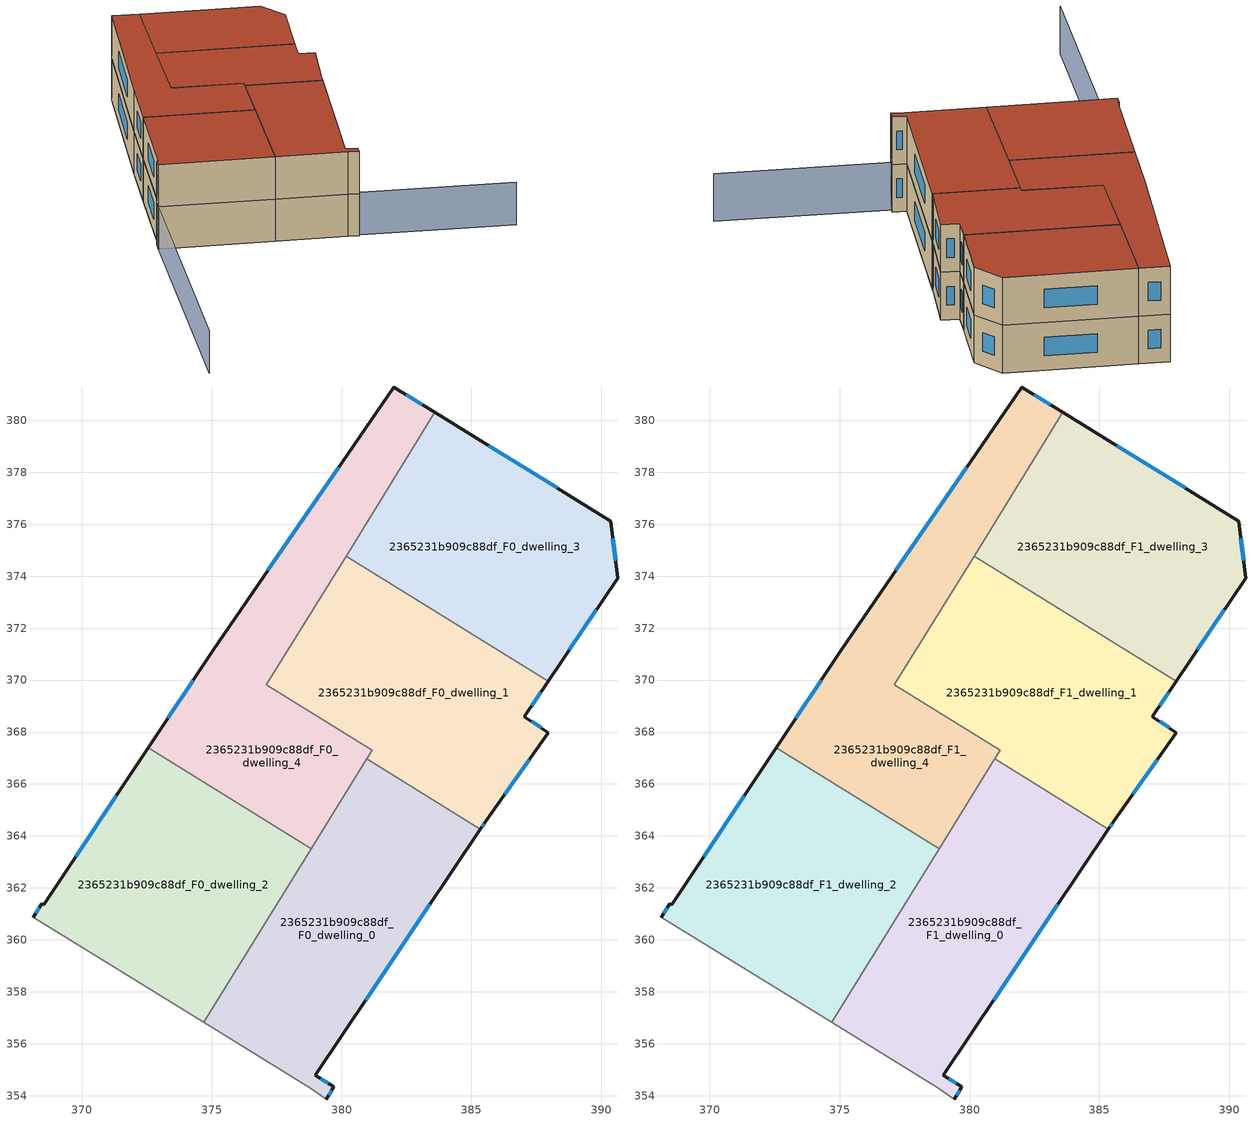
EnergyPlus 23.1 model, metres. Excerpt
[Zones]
2365231b909c88df_F0_dwelling_0
 floor ground (EU_floor_Construction): 385.34,364.26 378.98,354.79 379.7,354.34 379.41,353.87 378.77,354.31 374.69,356.82 380.97,366.96 z0
 wall outside (EU_wall_Construction): 379.41,353.87 379.7,354.34 378.98,354.79 385.34,364.26 z0:3
 wall adiabatic (EU_wall_Construction): 374.69,356.82 378.77,354.31 379.41,353.87 z0:3
 wall to 2365231b909c88df_F0_dwelling_1 (EU_wall_Construction): 385.34,364.26 380.97,366.96 z0:3
 wall to 2365231b909c88df_F0_dwelling_2 (EU_wall_Construction): 378.83,363.51 374.69,356.82 z0:3
 wall to 2365231b909c88df_F0_dwelling_4 (EU_wall_Construction): 380.97,366.96 378.83,363.51 z0:3
 window (EU_Window_Construction): 379.5,354.01 379.61,354.19 / 380.92,357.68 383.4,361.37 / 379.48,354.47 379.2,354.65 z0.92:2.08
2365231b909c88df_F0_dwelling_1
 floor ground (EU_floor_Construction): 387.95,369.95 387.04,368.6 387.96,367.97 385.55,364.57 385.34,364.26 380.97,366.96 381.18,367.3 377.1,369.83 380.17,374.78 z0
 wall outside (EU_wall_Construction): 385.34,364.26 385.55,364.57 387.96,367.97 387.04,368.6 387.95,369.95 z0:3
 wall to 2365231b909c88df_F0_dwelling_4 (EU_wall_Construction): 380.17,374.78 377.1,369.83 381.18,367.3 380.97,366.96 z0:3
 wall to 2365231b909c88df_F0_dwelling_3 (EU_wall_Construction): 387.95,369.95 380.17,374.78 z0:3
 window (EU_Window_Construction): 387.32,369.01 387.68,369.54 / 387.68,368.16 387.32,368.41 / 386.29,365.61 387.23,366.93 / 385.41,364.35 385.49,364.47 z0.92:2.08
2365231b909c88df_F0_dwelling_2
 floor ground (EU_floor_Construction): 378.83,363.51 374.69,356.82 368.13,360.86 368.45,361.39 368.53,361.34 372.56,367.39 z0
 wall outside (EU_wall_Construction): 372.56,367.39 368.53,361.34 368.45,361.39 368.13,360.86 z0:3
 wall to 2365231b909c88df_F0_dwelling_4 (EU_wall_Construction): 378.83,363.51 372.56,367.39 z0:3
 wall adiabatic (EU_wall_Construction): 368.13,360.86 374.69,356.82 z0:3
 window (EU_Window_Construction): 368.36,361.23 368.23,361.03 / 371.33,365.55 369.76,363.19 z0.92:2.08
2365231b909c88df_F0_dwelling_3
 floor ground (EU_floor_Construction): 390.36,376.12 390.63,373.93 387.95,369.95 380.17,374.78 383.6,380.3 z0
 wall outside (EU_wall_Construction): 387.95,369.95 390.63,373.93 390.36,376.12 383.6,380.3 z0:3
 wall to 2365231b909c88df_F0_dwelling_4 (EU_wall_Construction): 383.6,380.3 380.17,374.78 z0:3
 window (EU_Window_Construction): 390.55,374.6 390.44,375.45 / 388.77,371.17 389.81,372.72 / 388.3,377.4 385.66,379.03 z0.92:2.08
2365231b909c88df_F0_dwelling_4
 floor ground (EU_floor_Construction): 383.6,380.3 377.1,369.83 381.18,367.3 378.83,363.51 372.56,367.39 375.04,371.13 382.01,381.28 z0
 wall outside (EU_wall_Construction): 383.6,380.3 382.01,381.28 375.04,371.13 372.56,367.39 z0:3
 window (EU_Window_Construction): 383.11,380.6 382.49,380.99 / 374.28,369.99 373.31,368.53 / 379.88,378.19 377.17,374.23 z0.92:2.08
2365231b909c88df_F1_dwelling_0
 floor to 2365231b909c88df_F0_dwelling_0 (EU_floor_Construction): 385.34,364.26 378.98,354.79 379.7,354.34 379.41,353.87 378.77,354.31 374.69,356.82 380.97,366.96 z3
 wall outside (EU_wall_Construction): 379.41,353.87 379.7,354.34 378.98,354.79 385.34,364.26 z3:6
 wall adiabatic (EU_wall_Construction): 374.69,356.82 378.77,354.31 379.41,353.87 z3:6
 wall to 2365231b909c88df_F1_dwelling_1 (EU_wall_Construction): 385.34,364.26 380.97,366.96 z3:6
 wall to 2365231b909c88df_F1_dwelling_2 (EU_wall_Construction): 378.83,363.51 374.69,356.82 z3:6
 wall to 2365231b909c88df_F1_dwelling_4 (EU_wall_Construction): 380.97,366.96 378.83,363.51 z3:6
 window (EU_Window_Construction): 379.5,354.01 379.61,354.19 / 380.92,357.68 383.4,361.37 / 379.48,354.47 379.2,354.65 z3.92:5.08
 roof outside (EU_roof_Construction): 379.7,354.34 378.98,354.79 385.34,364.26 380.97,366.96 374.69,356.82 378.77,354.31 379.41,353.87 z6
2365231b909c88df_F1_dwelling_1
 floor to 2365231b909c88df_F0_dwelling_1 (EU_floor_Construction): 387.95,369.95 387.04,368.6 387.96,367.97 385.55,364.57 385.34,364.26 380.97,366.96 381.18,367.3 377.1,369.83 380.17,374.78 z3
 wall outside (EU_wall_Construction): 385.34,364.26 385.55,364.57 387.96,367.97 387.04,368.6 387.95,369.95 z3:6
 wall to 2365231b909c88df_F1_dwelling_4 (EU_wall_Construction): 380.17,374.78 377.1,369.83 381.18,367.3 380.97,366.96 z3:6
 wall to 2365231b909c88df_F1_dwelling_3 (EU_wall_Construction): 387.95,369.95 380.17,374.78 z3:6
 window (EU_Window_Construction): 387.32,369.01 387.68,369.54 / 387.68,368.16 387.32,368.41 / 386.29,365.61 387.23,366.93 / 385.41,364.35 385.49,364.47 z3.92:5.08
 roof outside (EU_roof_Construction): 385.55,364.57 387.96,367.97 387.04,368.6 387.95,369.95 380.17,374.78 377.1,369.83 381.18,367.3 380.97,366.96 385.34,364.26 z6
2365231b909c88df_F1_dwelling_2
 floor to 2365231b909c88df_F0_dwelling_2 (EU_floor_Construction): 378.83,363.51 374.69,356.82 368.13,360.86 368.45,361.39 368.53,361.34 372.56,367.39 z3
 wall outside (EU_wall_Construction): 372.56,367.39 368.53,361.34 368.45,361.39 368.13,360.86 z3:6
 wall to 2365231b909c88df_F1_dwelling_4 (EU_wall_Construction): 378.83,363.51 372.56,367.39 z3:6
 wall adiabatic (EU_wall_Construction): 368.13,360.86 374.69,356.82 z3:6
 window (EU_Window_Construction): 368.36,361.23 368.23,361.03 / 371.33,365.55 369.76,363.19 z3.92:5.08
 roof outside (EU_roof_Construction): 374.69,356.82 378.83,363.51 372.56,367.39 368.53,361.34 368.45,361.39 368.13,360.86 z6
2365231b909c88df_F1_dwelling_3
 floor to 2365231b909c88df_F0_dwelling_3 (EU_floor_Construction): 390.36,376.12 390.63,373.93 387.95,369.95 380.17,374.78 383.6,380.3 z3
 wall outside (EU_wall_Construction): 387.95,369.95 390.63,373.93 390.36,376.12 383.6,380.3 z3:6
 wall to 2365231b909c88df_F1_dwelling_4 (EU_wall_Construction): 383.6,380.3 380.17,374.78 z3:6
 window (EU_Window_Construction): 390.55,374.6 390.44,375.45 / 388.77,371.17 389.81,372.72 / 388.3,377.4 385.66,379.03 z3.92:5.08
 roof outside (EU_roof_Construction): 387.95,369.95 390.63,373.93 390.36,376.12 383.6,380.3 380.17,374.78 z6
2365231b909c88df_F1_dwelling_4
 floor to 2365231b909c88df_F0_dwelling_4 (EU_floor_Construction): 383.6,380.3 377.1,369.83 381.18,367.3 378.83,363.51 372.56,367.39 375.04,371.13 382.01,381.28 z3
 wall outside (EU_wall_Construction): 383.6,380.3 382.01,381.28 375.04,371.13 372.56,367.39 z3:6
 window (EU_Window_Construction): 383.11,380.6 382.49,380.99 / 374.28,369.99 373.31,368.53 / 379.88,378.19 377.17,374.23 z3.92:5.08
 roof outside (EU_roof_Construction): 381.18,367.3 377.1,369.83 383.6,380.3 382.01,381.28 375.04,371.13 372.56,367.39 378.83,363.51 z6
shading: 357.15,343.37 368.28,361.1 / 368.28,361.1 388.33,348.52 z0:3
[Building]
EU S2 Campaign: North Axis=0; Terrain=City; Solar Distribution=FullExterior
[Site:Location]
Montreal-Trudeau.Intl.AP: Latitude=45.4667; Longitude=-73.75; Time Zone=-5; Elevation=36
[SizingPeriod:WeatherFileDays]
AnnualSizingPeriod: Begin Month=1; Begin Day of Month=1; End Month=12; End Day of Month=31; Day of Week for Start Day=Monday; Use Weather File Daylight Saving Period=No; Use Weather File Rain and Snow Indicators=No
[MATERIAL]
EU_InternalMass_Material: Roughness=MediumRough; Thickness=0.1; Conductivity=1; Density=1800; Specific Heat=900; Thermal Absorptance=0.9; Solar Absorptance=0.7; Visible Absorptance=0.7
[MATERIAL:NOMASS] Roughness=MediumRough; Thermal Absorptance=0.9; Solar Absorptance=0.7; Visible Absorptance=0.7
Name | Thermal Resistance
EU_wall_NoMass | 4.33621
EU_roof_NoMass | 7.26354
EU_floor_NoMass | 3.00837
[WINDOWMATERIAL:SIMPLEGLAZINGSYSTEM]
EU_Window_SimpleGlazing: UFactor=1.98807; Solar Heat Gain Coefficient=0.7; Visible Transmittance=0.7
[CONSTRUCTION]
EU_wall_Construction: EU_wall_NoMass
EU_roof_Construction: EU_roof_NoMass
EU_floor_Construction: EU_floor_NoMass
EU_Window_Construction: EU_Window_SimpleGlazing
EU_InternalMass_Construction: EU_InternalMass_Material
[ZONE] Type=1; Multiplier=1; Ceiling Height=autocalculate; Floor Area=autocalculate; Part of Total Floor Area=Yes
Name | Volume
2365231b909c88df_F0_dwelling_0; 2365231b909c88df_F1_dwelling_0 | 177.48
2365231b909c88df_F0_dwelling_1; 2365231b909c88df_F1_dwelling_1 | 177.448
2365231b909c88df_F0_dwelling_2; 2365231b909c88df_F1_dwelling_2 | 177.471
2365231b909c88df_F0_dwelling_3; 2365231b909c88df_F1_dwelling_3 | 177.488
2365231b909c88df_F0_dwelling_4; 2365231b909c88df_F1_dwelling_4 | 177.47
[INTERNALMASS] Construction=EU_InternalMass_Construction
Name | Zone or ZoneList | Surface Area
2365231b909c88df_F0_dwelling_0_EU_InternalMass | 2365231b909c88df_F0_dwelling_0 | 59.16
2365231b909c88df_F0_dwelling_1_EU_InternalMass | 2365231b909c88df_F0_dwelling_1 | 59.1488
2365231b909c88df_F0_dwelling_2_EU_InternalMass | 2365231b909c88df_F0_dwelling_2 | 59.1565
2365231b909c88df_F0_dwelling_3_EU_InternalMass | 2365231b909c88df_F0_dwelling_3 | 59.1628
2365231b909c88df_F0_dwelling_4_EU_InternalMass | 2365231b909c88df_F0_dwelling_4 | 59.1563
2365231b909c88df_F1_dwelling_0_EU_InternalMass | 2365231b909c88df_F1_dwelling_0 | 59.16
2365231b909c88df_F1_dwelling_1_EU_InternalMass | 2365231b909c88df_F1_dwelling_1 | 59.1488
2365231b909c88df_F1_dwelling_2_EU_InternalMass | 2365231b909c88df_F1_dwelling_2 | 59.1565
2365231b909c88df_F1_dwelling_3_EU_InternalMass | 2365231b909c88df_F1_dwelling_3 | 59.1628
2365231b909c88df_F1_dwelling_4_EU_InternalMass | 2365231b909c88df_F1_dwelling_4 | 59.1563
[OTHEREQUIPMENT] Fuel Type=Electricity; Design Level Calculation Method=Watts/Area; Power per Zone Floor Area=1; Fraction Latent=0; Fraction Radiant=0; Fraction Lost=0; Carbon Dioxide Generation Rate=0; EndUse Subcategory=EU_Step8_InternalGains
Name | Zone or ZoneList or Space or SpaceList | Schedule
EU_Step8_InternalGain_2365231b909c88df_F0_dwelling_0_f000 | 2365231b909c88df_F0_dwelling_0 | EU_Step8_GainSchedule_2365231b909c88df_F0_dwelling_0_f000
EU_Step8_InternalGain_2365231b909c88df_F0_dwelling_1_f000 | 2365231b909c88df_F0_dwelling_1 | EU_Step8_GainSchedule_2365231b909c88df_F0_dwelling_1_f000
EU_Step8_InternalGain_2365231b909c88df_F0_dwelling_2_f000 | 2365231b909c88df_F0_dwelling_2 | EU_Step8_GainSchedule_2365231b909c88df_F0_dwelling_2_f000
EU_Step8_InternalGain_2365231b909c88df_F0_dwelling_3_f000 | 2365231b909c88df_F0_dwelling_3 | EU_Step8_GainSchedule_2365231b909c88df_F0_dwelling_3_f000
EU_Step8_InternalGain_2365231b909c88df_F0_dwelling_4_f000 | 2365231b909c88df_F0_dwelling_4 | EU_Step8_GainSchedule_2365231b909c88df_F0_dwelling_4_f000
EU_Step8_InternalGain_2365231b909c88df_F1_dwelling_0_f000 | 2365231b909c88df_F1_dwelling_0 | EU_Step8_GainSchedule_2365231b909c88df_F1_dwelling_0_f000
EU_Step8_InternalGain_2365231b909c88df_F1_dwelling_1_f000 | 2365231b909c88df_F1_dwelling_1 | EU_Step8_GainSchedule_2365231b909c88df_F1_dwelling_1_f000
EU_Step8_InternalGain_2365231b909c88df_F1_dwelling_2_f000 | 2365231b909c88df_F1_dwelling_2 | EU_Step8_GainSchedule_2365231b909c88df_F1_dwelling_2_f000
EU_Step8_InternalGain_2365231b909c88df_F1_dwelling_3_f000 | 2365231b909c88df_F1_dwelling_3 | EU_Step8_GainSchedule_2365231b909c88df_F1_dwelling_3_f000
EU_Step8_InternalGain_2365231b909c88df_F1_dwelling_4_f000 | 2365231b909c88df_F1_dwelling_4 | EU_Step8_GainSchedule_2365231b909c88df_F1_dwelling_4_f000
[ZONEVENTILATION:DESIGNFLOWRATE] Schedule=EU_AlwaysOn; Design Flow Rate Calculation Method=AirChanges/Hour; Air Changes per Hour=0.596421; Ventilation Type=Natural; Fan Pressure Rise=0; Fan Total Efficiency=1; Constant Term Coefficient=1; Temperature Term Coefficient=0; Velocity Term Coefficient=0; Velocity Squared Term Coefficient=0; Minimum Indoor Temperature=-100; Maximum Indoor Temperature=100; Delta Temperature=-100; Minimum Outdoor Temperature=-100; Maximum Outdoor Temperature=100; Maximum Wind Speed=40
Name | Zone or ZoneList or Space or SpaceList
EU_ConstantAir_2365231b909c88df_F0_dwelling_0 | 2365231b909c88df_F0_dwelling_0
EU_ConstantAir_2365231b909c88df_F0_dwelling_1 | 2365231b909c88df_F0_dwelling_1
EU_ConstantAir_2365231b909c88df_F0_dwelling_2 | 2365231b909c88df_F0_dwelling_2
EU_ConstantAir_2365231b909c88df_F0_dwelling_3 | 2365231b909c88df_F0_dwelling_3
EU_ConstantAir_2365231b909c88df_F0_dwelling_4 | 2365231b909c88df_F0_dwelling_4
EU_ConstantAir_2365231b909c88df_F1_dwelling_0 | 2365231b909c88df_F1_dwelling_0
EU_ConstantAir_2365231b909c88df_F1_dwelling_1 | 2365231b909c88df_F1_dwelling_1
EU_ConstantAir_2365231b909c88df_F1_dwelling_2 | 2365231b909c88df_F1_dwelling_2
EU_ConstantAir_2365231b909c88df_F1_dwelling_3 | 2365231b909c88df_F1_dwelling_3
EU_ConstantAir_2365231b909c88df_F1_dwelling_4 | 2365231b909c88df_F1_dwelling_4
[HVACTEMPLATE:THERMOSTAT] Constant Heating Setpoint=20; Constant Cooling Setpoint=50
EU_HeatOnly_2365231b909c88df_F0_dwelling_0; EU_HeatOnly_2365231b909c88df_F0_dwelling_1; EU_HeatOnly_2365231b909c88df_F0_dwelling_2; EU_HeatOnly_2365231b909c88df_F0_dwelling_3; EU_HeatOnly_2365231b909c88df_F0_dwelling_4; EU_HeatOnly_2365231b909c88df_F1_dwelling_0; EU_HeatOnly_2365231b909c88df_F1_dwelling_1; EU_HeatOnly_2365231b909c88df_F1_dwelling_2; EU_HeatOnly_2365231b909c88df_F1_dwelling_3; EU_HeatOnly_2365231b909c88df_F1_dwelling_4
[HVACTEMPLATE:ZONE:IDEALLOADSAIRSYSTEM] System Availability Schedule=EU_AlwaysOn; Maximum Heating Supply Air Temperature=50; Minimum Cooling Supply Air Temperature=13; Maximum Heating Supply Air Humidity Ratio=0.0156; Minimum Cooling Supply Air Humidity Ratio=0.0077; Heating Limit=NoLimit; Cooling Limit=NoLimit; Heating Availability Schedule=EU_AlwaysOn; Cooling Availability Schedule=EU_CoolingOff; Dehumidification Control Type=ConstantSensibleHeatRatio; Cooling Sensible Heat Ratio=0.7; Dehumidification Setpoint=60; Humidification Control Type=None; Humidification Setpoint=30; Outdoor Air Method=None; Outdoor Air Flow Rate per Person=0.00944; Outdoor Air Flow Rate per Zone Floor Area=0; Outdoor Air Flow Rate per Zone=0; Demand Controlled Ventilation Type=None; Outdoor Air Economizer Type=NoEconomizer; Heat Recovery Type=None; Sensible Heat Recovery Effectiveness=0.7; Latent Heat Recovery Effectiveness=0.65
Name | Template Thermostat
2365231b909c88df_F0_dwelling_0 | EU_HeatOnly_2365231b909c88df_F0_dwelling_0
2365231b909c88df_F0_dwelling_1 | EU_HeatOnly_2365231b909c88df_F0_dwelling_1
2365231b909c88df_F0_dwelling_2 | EU_HeatOnly_2365231b909c88df_F0_dwelling_2
2365231b909c88df_F0_dwelling_3 | EU_HeatOnly_2365231b909c88df_F0_dwelling_3
2365231b909c88df_F0_dwelling_4 | EU_HeatOnly_2365231b909c88df_F0_dwelling_4
2365231b909c88df_F1_dwelling_0 | EU_HeatOnly_2365231b909c88df_F1_dwelling_0
2365231b909c88df_F1_dwelling_1 | EU_HeatOnly_2365231b909c88df_F1_dwelling_1
2365231b909c88df_F1_dwelling_2 | EU_HeatOnly_2365231b909c88df_F1_dwelling_2
2365231b909c88df_F1_dwelling_3 | EU_HeatOnly_2365231b909c88df_F1_dwelling_3
2365231b909c88df_F1_dwelling_4 | EU_HeatOnly_2365231b909c88df_F1_dwelling_4
[SIZING:ZONE] Zone Cooling Design Supply Air Temperature Input Method=SupplyAirTemperature; Zone Cooling Design Supply Air Temperature=13; Zone Heating Design Supply Air Temperature Input Method=SupplyAirTemperature; Zone Heating Design Supply Air Temperature=50; Zone Cooling Design Supply Air Humidity Ratio=0.008; Zone Heating Design Supply Air Humidity Ratio=0.008; Cooling Design Air Flow Method=DesignDay; Cooling Design Air Flow Rate=0; Cooling Minimum Air Flow per Zone Floor Area=0.000762; Cooling Minimum Air Flow=0; Cooling Minimum Air Flow Fraction=0.2; Heating Design Air Flow Method=DesignDay; Heating Design Air Flow Rate=0; Heating Maximum Air Flow per Zone Floor Area=0.002032; Heating Maximum Air Flow=0.141576; Heating Maximum Air Flow Fraction=0.3; Account for Dedicated Outdoor Air System=No; Dedicated Outdoor Air System Control Strategy=NeutralSupplyAir; Dedicated Outdoor Air Low Setpoint Temperature for Design=autosize; Dedicated Outdoor Air High Setpoint Temperature for Design=autosize; Zone Load Sizing Method=Sensible Load Only No Latent Load; Zone Latent Cooling Design Supply Air Humidity Ratio Input Method=HumidityRatioDifference; Zone Cooling Design Supply Air Humidity Ratio Difference=0.005; Zone Latent Heating Design Supply Air Humidity Ratio Input Method=HumidityRatioDifference; Zone Humidification Design Supply Air Humidity Ratio Difference=0.005
2365231b909c88df_F0_dwelling_0; 2365231b909c88df_F0_dwelling_1; 2365231b909c88df_F0_dwelling_2; 2365231b909c88df_F0_dwelling_3; 2365231b909c88df_F0_dwelling_4; 2365231b909c88df_F1_dwelling_0; 2365231b909c88df_F1_dwelling_1; 2365231b909c88df_F1_dwelling_2; 2365231b909c88df_F1_dwelling_3; 2365231b909c88df_F1_dwelling_4
[SCHEDULE:CONSTANT]
Name | Hourly Value
EU_AlwaysOn | 1
EU_CoolingOff | 0
[SCHEDULE:FILE] Column Number=1; Rows to Skip at Top=0; Number of Hours of Data=8760; Column Separator=Comma; Interpolate to Timestep=No; Minutes per Item=60; Adjust Schedule for Daylight Savings=Yes
Name | File
EU_Step8_GainSchedule_2365231b909c88df_F0_dwelling_0_f000 | ../../schedules/2365231b909c88df/2365231b909c88df_F0_dwelling_0_f000_gain.csv
EU_Step8_GainSchedule_2365231b909c88df_F0_dwelling_1_f000 | ../../schedules/2365231b909c88df/2365231b909c88df_F0_dwelling_1_f000_gain.csv
EU_Step8_GainSchedule_2365231b909c88df_F0_dwelling_2_f000 | ../../schedules/2365231b909c88df/2365231b909c88df_F0_dwelling_2_f000_gain.csv
EU_Step8_GainSchedule_2365231b909c88df_F0_dwelling_3_f000 | ../../schedules/2365231b909c88df/2365231b909c88df_F0_dwelling_3_f000_gain.csv
EU_Step8_GainSchedule_2365231b909c88df_F0_dwelling_4_f000 | ../../schedules/2365231b909c88df/2365231b909c88df_F0_dwelling_4_f000_gain.csv
EU_Step8_GainSchedule_2365231b909c88df_F1_dwelling_0_f000 | ../../schedules/2365231b909c88df/2365231b909c88df_F1_dwelling_0_f000_gain.csv
EU_Step8_GainSchedule_2365231b909c88df_F1_dwelling_1_f000 | ../../schedules/2365231b909c88df/2365231b909c88df_F1_dwelling_1_f000_gain.csv
EU_Step8_GainSchedule_2365231b909c88df_F1_dwelling_2_f000 | ../../schedules/2365231b909c88df/2365231b909c88df_F1_dwelling_2_f000_gain.csv
EU_Step8_GainSchedule_2365231b909c88df_F1_dwelling_3_f000 | ../../schedules/2365231b909c88df/2365231b909c88df_F1_dwelling_3_f000_gain.csv
EU_Step8_GainSchedule_2365231b909c88df_F1_dwelling_4_f000 | ../../schedules/2365231b909c88df/2365231b909c88df_F1_dwelling_4_f000_gain.csv
